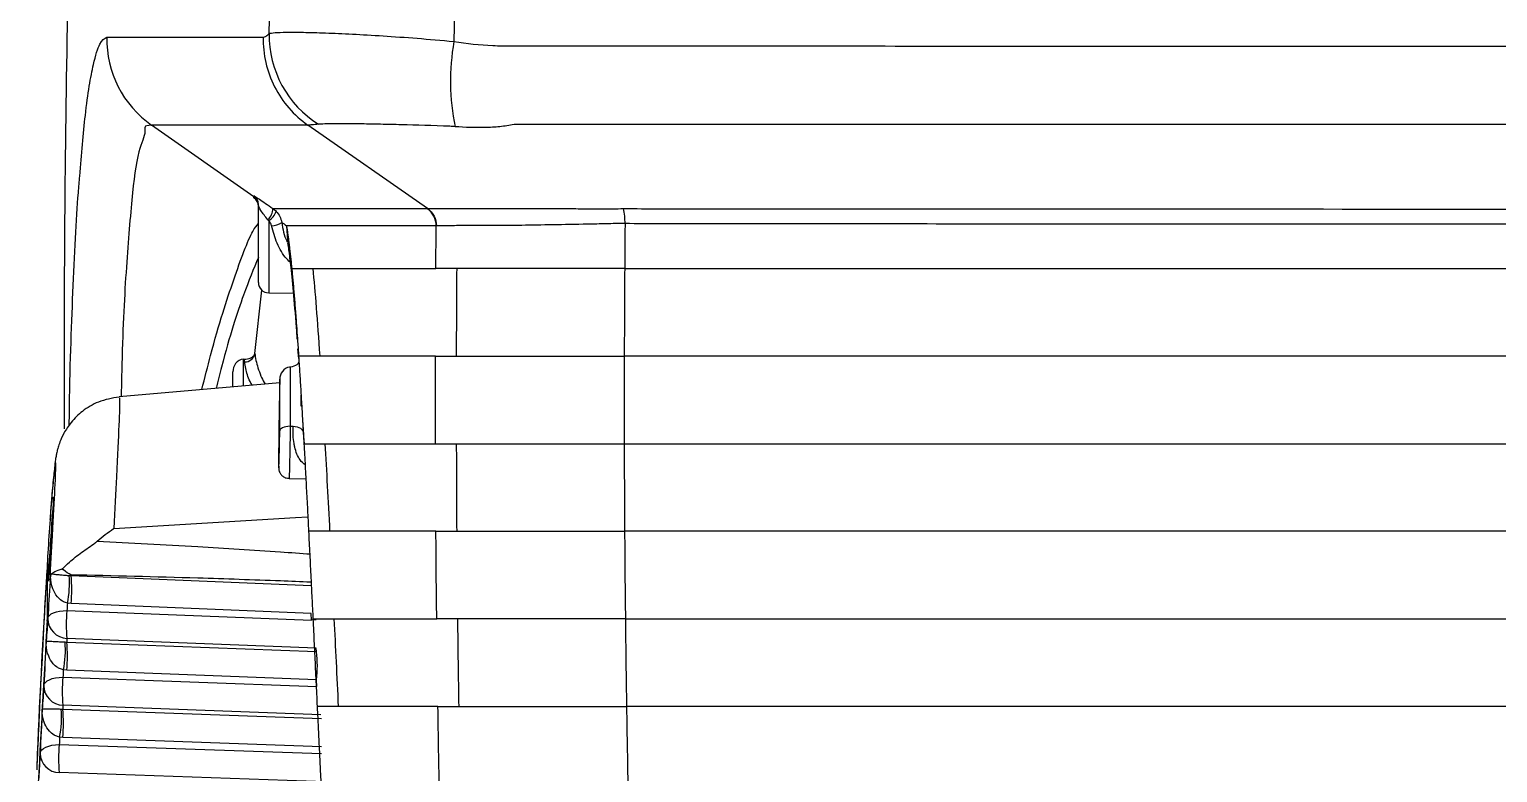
# Model space of a CAD drawing. Extents: x 14.8 to 109.8, y 1.6 to 86.6.
# Drawn here: x 99.349 to 101.442, y 35.849 to 36.909 of the extents above; entities that cross this region are included whole.
import ezdxf

# ---------------------------------------------------------------- set-up
doc = ezdxf.new("R2010")
doc.units = 0
doc.header["$MEASUREMENT"] = 0
doc.layers.add('OBJECT', color=7, linetype='CONTINUOUS')

msp = doc.modelspace()

# ---------------------------------------------------------------- linework, layer by layer
at = {"layer": 'OBJECT'}
for p, q in [((99.4592, 36.8981), (99.6822, 36.8981)), ((99.669, 36.6704), (99.5231, 36.7725)), ((99.746, 36.7725), (99.5231, 36.7725)), ((99.9165, 36.6536), (99.746, 36.7725)), ((99.669, 36.6709), (99.669, 36.6716)), ((99.669, 36.6704), (99.669, 36.6709)), ((99.6712, 36.6669), (99.669, 36.6689)), ((99.6754, 36.5483), (99.6754, 36.6594)), ((99.6962, 36.6536), (99.9162, 36.6536)), ((99.6902, 36.6359), (99.6902, 36.5333)), ((99.9289, 36.6288), (99.7154, 36.6288)), ((99.7229, 36.5682), (99.9285, 36.5682)), ((99.6705, 36.4468), (99.6805, 36.5372)), ((99.6902, 36.5333), (99.7252, 36.5327)), ((99.7314, 36.4535), (99.7324, 36.4399)), ((99.6539, 36.4386), (99.6539, 36.4004)), ((99.928, 36.4432), (99.7327, 36.4432)), ((99.6392, 36.3991), (99.6392, 36.4206)), ((99.7058, 36.405), (99.4771, 36.385)), ((99.7362, 36.3878), (99.7362, 36.3723)), ((99.7362, 36.3723), (99.737, 36.3715)), ((99.737, 36.3715), (99.7362, 36.3715)), ((99.7208, 36.343), (99.7248, 36.343)), ((99.7394, 36.3336), (99.7405, 36.3182)), ((99.7403, 36.3182), (99.928, 36.3182)), ((99.7192, 36.2686), (99.743, 36.2682)), ((99.3783, 36.2113), (99.3782, 36.2106)), ((99.3782, 36.2106), (99.3782, 36.21)), ((99.3742, 36.1349), (99.3742, 36.0652)), ((99.3743, 36.1371), (99.3743, 36.0667)), ((99.3767, 36.147), (99.3774, 36.147)), ((99.3977, 36.138), (99.396, 36.1397)), ((99.3758, 36.1221), (99.3758, 36.1313)), ((99.3764, 36.1313), (99.3758, 36.1313)), ((99.4057, 36.1301), (99.4083, 36.1301)), ((99.4084, 36.131), (99.4083, 36.1301)), ((99.4083, 36.1301), (99.7508, 36.1159)), ((99.4024, 36.08), (99.7512, 36.0662)), ((99.4083, 36.0902), (99.4031, 36.0906)), ((99.7508, 36.0761), (99.4083, 36.0902)), ((99.7512, 36.0662), (99.7508, 36.0761)), ((99.7532, 36.0682), (99.9297, 36.0682)), ((99.3997, 36.0353), (99.4021, 36.0352)), ((99.4021, 36.0352), (99.7583, 36.0215)), ((99.7576, 36.0264), (99.4024, 36.0404)), ((99.4021, 35.995), (99.3973, 35.9954)), ((99.7583, 35.9813), (99.4021, 35.995)), ((99.3967, 35.9849), (99.7587, 35.9716)), ((99.7587, 35.9716), (99.7583, 35.9813)), ((99.3942, 35.9396), (99.3964, 35.9396)), ((99.3964, 35.9396), (99.7652, 35.9264)), ((99.7644, 35.9316), (99.3967, 35.9451)), ((99.9314, 35.9432), (99.7592, 35.9432)), ((99.3915, 35.889), (99.7655, 35.8763)), ((99.3964, 35.8991), (99.392, 35.8994)), ((99.7652, 35.8859), (99.3964, 35.8991)), ((99.7706, 35.836), (99.3915, 35.8489))]:
    msp.add_line(p, q, dxfattribs=at)
at = {"layer": 'OBJECT', "flags": 128}
for points in [[(99.7154, 36.6288), (99.7169, 36.6086), (99.7175, 36.6049)], [(99.6539, 36.4386), (99.6542, 36.4386), (99.6554, 36.4386)], [(99.4692, 36.1973), (99.7281, 36.2127), (99.7459, 36.2137)], [(99.3751, 36.0689), (99.3758, 36.0712), (99.3774, 36.0733), (99.3799, 36.0753), (99.3833, 36.0769), (99.3874, 36.0783), (99.392, 36.0793), (99.3971, 36.0798), (99.4024, 36.08)], [(99.7579, 36.0671), (99.7569, 36.0669), (99.7512, 36.0662)], [(99.3694, 35.973), (99.37, 35.9754), (99.3717, 35.9777), (99.3742, 35.9798), (99.3775, 35.9815), (99.3816, 35.983), (99.3863, 35.984), (99.3914, 35.9847), (99.3967, 35.9849)], [(99.3642, 35.8764), (99.3648, 35.8789), (99.3664, 35.8813), (99.369, 35.8835), (99.3723, 35.8854), (99.3764, 35.8869), (99.3811, 35.8881), (99.3862, 35.8888), (99.3915, 35.889)]]:
    msp.add_lwpolyline(points, dxfattribs=at)
at = {"layer": 'OBJECT'}
for centre, radius, start, end in [((124.8474, 36.4432), 25.449, 178.89854, 180.23387), ((99.6092, 36.8954), 0.15, 178.9717, 234.9811), ((99.8413, 36.9011), 0.1505, 179.2422, 237.8082), ((100.2765, 36.8358), 0.3272, 170.1342, 191.5304), ((99.6604, 36.6594), 0.015, 0.004, 55.0283), ((99.6604, 36.6581), 0.015, 0.0026, 55.0297), ((99.6604, 36.6566), 0.015, 0.0071, 55.0504), ((99.6723, 36.6547), 0.0239, 314.3352, 357.2634), ((99.6739, 36.6596), 0.0287, 304.5156, 339.6544), ((99.8989, 36.629), 0.03, 359.5584, 54.9058), ((100.1178, 36.6342), 0.0804, 358.5763, 13.8632), ((99.6929, 36.6589), 0.0298, 272.3997, 302.0509), ((99.6904, 36.5483), 0.015, 180, 269), ((99.6564, 36.4491), 0.0142, 267.2796, 350.6561), ((100.337, 36.3574), 0.601, 178.5771, 178.657), ((99.4112, 36.1666), 0.0316, 239.4989, 244.7125), ((99.2706, 36.1192), 0.1355, 347.8347, 4.6311), ((99.2317, 36.1101), 0.1777, 353.561, 6.439), ((99.5839, 36.0602), 0.1825, 173.7809, 186.2191), ((99.4036, 36.0689), 0.0285, 179.9538, 267.6745), ((99.2607, 36.0236), 0.1395, 348.3475, 4.8046), ((99.2222, 36.0151), 0.181, 353.6285, 6.3715), ((96.9332, 35.5921), 2.8575, 8.643, 8.7434), ((99.5785, 36.0014), 0.181, 353.6279, 6.3721), ((99.3977, 35.9733), 0.0283, 180.616, 268.0304), ((99.5814, 35.965), 0.1857, 173.8424, 186.1576), ((99.2509, 35.9272), 0.1438, 348.8735, 4.9657), ((99.2134, 35.9193), 0.1841, 353.691, 6.309), ((99.5792, 35.869), 0.1887, 173.8962, 186.1038), ((99.3923, 35.877), 0.0281, 181.3026, 268.4114)]:
    msp.add_arc(centre, radius, start, end, dxfattribs=at)
for centre, major_axis, ratio, start_param, end_param in [((116.558, 35.0966), (17.2128, -0.2875), 0.948176, 3.089246, 3.094813), ((116.558, 35.0398), (0.3309, 17.9833), 0.957102, 1.521838, 1.527405), ((116.558, 35.3118), (17.1627, 1.4157), 0.946976, 2.999612, 3.002542), ((116.558, 35.2118), (0.9606, 19.4681), 0.882887, 1.565531, 1.567711), ((116.558, 35.3096), (17.1664, 1.3693), 0.944345, 3.007489, 3.011025), ((116.558, 34.8247), (-1.6213, 17.9295), 0.955881, 1.412452, 1.415382), ((116.5554, 34.8376), (-1.6183, 17.8998), 0.955802, 1.414796, 1.41539), ((116.558, 35.221), (0.9734, 19.3502), 0.88823, 1.571988, 1.57425), ((116.558, 34.9247), (17.1966, -0.9239), 0.860478, 3.12669, 3.128871), ((116.558, 34.8269), (-1.557, 17.9807), 0.95349, 1.42131, 1.424845), ((116.5554, 34.898), (17.1667, -0.9224), 0.86024, 3.126686, 3.12704), ((116.558, 35.3072), (17.1696, 1.3268), 0.941636, 3.015839, 3.019323), ((116.5554, 34.8404), (-1.5542, 17.951), 0.953407, 1.424268, 1.424852), ((116.558, 34.9155), (17.196, -0.9328), 0.867285, 3.133223, 3.135486), ((116.558, 35.2294), (0.9872, 19.2404), 0.893261, 1.578541, 1.580884), ((116.558, 34.8292), (-1.4986, 18.0326), 0.951038, 1.430516, 1.434), ((116.5554, 34.8891), (17.166, -0.9313), 0.86706, 3.133219, 3.133587), ((116.558, 35.3047), (17.1725, 1.2875), 0.938842, 3.024026, 3.027457), ((116.5554, 34.8433), (-1.4959, 18.0028), 0.950952, 1.433432, 1.434007), ((116.558, 34.907), (17.1953, -0.9428), 0.873621, 3.13982, 3.142163)]:
    msp.add_ellipse(centre, major_axis=major_axis, ratio=ratio, start_param=start_param, end_param=end_param, dxfattribs=at)
for points in [[(100.0113, 38.261), (99.9814, 37.8062), (99.9623, 37.3492), (99.9541, 36.8919)], [(99.6909, 36.9031), (99.6988, 37.3421), (99.7169, 37.7807), (99.745, 38.2175)], [(99.6902, 36.6359), (99.6898, 36.6365), (99.6894, 36.6371), (99.689, 36.6376)], [(99.6962, 36.6536), (99.6979, 36.6524), (99.6994, 36.6511), (99.7008, 36.6496)], [(99.7008, 36.6496), (99.705, 36.6452), (99.7077, 36.6397), (99.7087, 36.6337)], [(99.9162, 36.6536), (99.9163, 36.6536), (99.9164, 36.6536), (99.9165, 36.6536)], [(100.1812, 36.6532), (100.1861, 36.6534), (100.1909, 36.6535), (100.1958, 36.6535)], [(99.6941, 36.6292), (99.6936, 36.6318), (99.6922, 36.6341), (99.6902, 36.6359)], [(99.7087, 36.6337), (99.7109, 36.6328), (99.7133, 36.6312), (99.7154, 36.6288)], [(99.9292, 36.6288), (99.9291, 36.6288), (99.929, 36.6288), (99.9289, 36.6288)], [(99.753, 36.5682), (99.7562, 36.5351), (99.7594, 36.4935), (99.7628, 36.4432)], [(99.958, 36.4432), (99.9581, 36.4849), (99.9583, 36.5266), (99.9586, 36.5682)], [(100.1977, 36.5682), (100.1974, 36.5266), (100.1972, 36.4849), (100.1971, 36.4432)], [(100.1977, 36.5682), (100.7553, 36.5682), (101.8823, 36.5682), (103.0322, 36.5682), (103.613, 36.5682)], [(99.6558, 36.4349), (99.6557, 36.4362), (99.6555, 36.4374), (99.6554, 36.4386)], [(99.6692, 36.4439), (99.6699, 36.4449), (99.6704, 36.4458), (99.6705, 36.4469)], [(99.6705, 36.4469), (99.6705, 36.4468), (99.6705, 36.4468), (99.6705, 36.4468)], [(103.613, 36.4432), (103.0321, 36.4432), (101.882, 36.4432), (100.7548, 36.4432), (100.1971, 36.4432)], [(99.7059, 36.3367), (99.7059, 36.3627), (99.7059, 36.3871), (99.7059, 36.41)], [(99.7207, 36.4274), (99.7204, 36.4274), (99.7201, 36.4274), (99.7198, 36.4274)], [(99.7207, 36.4274), (99.7207, 36.4013), (99.7207, 36.3731), (99.7207, 36.343)], [(99.7362, 36.3878), (99.7365, 36.3835), (99.7367, 36.3792), (99.737, 36.3749)], [(99.7362, 36.3871), (99.7362, 36.3873), (99.7362, 36.3875), (99.7362, 36.3878)], [(99.7362, 36.3715), (99.7362, 36.3768), (99.7362, 36.382), (99.7362, 36.3871)], [(99.737, 36.3749), (99.737, 36.3738), (99.737, 36.3726), (99.737, 36.3715)], [(99.7207, 36.343), (99.7207, 36.343), (99.7208, 36.343), (99.7208, 36.343)], [(99.7703, 36.3182), (99.7725, 36.2793), (99.7747, 36.2377), (99.777, 36.1932)], [(99.9586, 36.1932), (99.9584, 36.2349), (99.9582, 36.2765), (99.9581, 36.3182)], [(100.1971, 36.3182), (100.7548, 36.3182), (101.8819, 36.3182), (103.032, 36.3182), (103.613, 36.3182)], [(100.1971, 36.3182), (100.1971, 36.2765), (100.1973, 36.2349), (100.1976, 36.1932)], [(99.9286, 36.1932), (99.8525, 36.1932), (99.7919, 36.1932), (99.7469, 36.1932)], [(103.613, 36.1932), (103.0321, 36.1932), (101.8822, 36.1932), (100.7552, 36.1932), (100.1976, 36.1932)], [(99.7832, 36.0682), (99.7852, 36.028), (99.7872, 35.9864), (99.7892, 35.9432)], [(99.9615, 35.9432), (99.9608, 35.9849), (99.9603, 36.0265), (99.9598, 36.0682)], [(100.1987, 36.0682), (100.1991, 36.0265), (100.1997, 35.9849), (100.2003, 35.9432)]]:
    msp.add_open_spline(points, degree=3, dxfattribs=at)
for points, knots in [([(99.4208, 36.7), (99.4234, 36.7306), (99.4291, 36.8002), (99.439, 36.8576), (99.4493, 36.8925), (99.4559, 36.8962), (99.4592, 36.8981)], [0, 0, 0, 0, 0.243842, 0.554979, 0.777076, 1, 1, 1, 1]), ([(99.6822, 36.8981), (99.6818, 36.8737), (99.6874, 36.8491), (99.7096, 36.8056), (99.726, 36.7866), (99.746, 36.7725)], [0, 0, 0, 0, 0.5, 0.5, 1, 1, 1, 1]), ([(99.6822, 36.8981), (99.6836, 36.8981), (99.6851, 36.8985), (99.6879, 36.9005), (99.6894, 36.9019), (99.6909, 36.9031)], [0, 0, 0, 0, 0.5, 0.5, 1, 1, 1, 1]), ([(99.6909, 36.9031), (99.6922, 36.9038), (99.695, 36.9042), (99.7033, 36.9049), (99.7087, 36.9051), (99.7222, 36.9052), (99.7303, 36.9052), (99.7491, 36.9048), (99.7596, 36.9046), (99.783, 36.9037), (99.7959, 36.9031), (99.8232, 36.9017), (99.8378, 36.9009), (99.8685, 36.8989), (99.8849, 36.8978), (99.9187, 36.8951), (99.9361, 36.8937), (99.9541, 36.8919)], [0, 0, 0, 0, 0.125, 0.125, 0.25, 0.25, 0.375, 0.375, 0.5, 0.5, 0.625, 0.625, 0.75, 0.75, 0.875, 0.875, 1, 1, 1, 1]), ([(99.9541, 36.8919), (99.9726, 36.8891), (99.9911, 36.887), (100.0189, 36.8857), (100.0281, 36.8857), (100.0467, 36.8857), (100.0931, 36.8857), (100.2138, 36.8857), (100.3257, 36.8856), (100.5501, 36.8855), (100.7004, 36.8854), (101.0025, 36.8853), (101.1541, 36.8852), (101.458, 36.8852), (101.6103, 36.8851), (102.0686, 36.885), (102.3757, 36.885), (102.8389, 36.8851), (102.9937, 36.8851), (103.3032, 36.8851), (103.4581, 36.8852), (103.613, 36.8852)], [0, 0, 0, 0, 0.015625, 0.015625, 0.023438, 0.023438, 0.03125, 0.0625, 0.125, 0.125, 0.25, 0.25, 0.375, 0.375, 0.5, 0.5, 0.75, 0.75, 0.875, 0.875, 1, 1, 1, 1]), ([(99.5231, 36.7725), (99.5231, 36.7725), (99.5103, 36.7723), (99.5179, 36.7663), (99.5023, 36.7341), (99.4951, 36.6718), (99.4862, 36.5654), (99.4813, 36.469), (99.48, 36.3973), (99.4798, 36.3852)], [0, 0, 0, 0, 0.000001, 0.156077, 0.312747, 0.525001, 0.737249, 0.955756, 1, 1, 1, 1]), ([(99.7612, 36.7738), (99.7579, 36.7736), (99.7546, 36.7733), (99.7494, 36.7727), (99.7475, 36.7726), (99.746, 36.7726)], [0, 0, 0, 0, 0.5, 0.5, 1, 1, 1, 1]), ([(99.7615, 36.7738), (99.7615, 36.7738), (99.7615, 36.7738), (99.7615, 36.7738), (99.7614, 36.7738), (99.7613, 36.7738), (99.7612, 36.7738)], [-0.00000006, -0.00000006, -0.00000006, -0.00000006, 0, 0, 0, 0.00005824683, 0.00005824683, 0.00005824683, 0.00005824683]), ([(99.9484, 36.771), (99.9237, 36.7719), (99.9004, 36.7726), (99.8689, 36.7734), (99.859, 36.7736), (99.8402, 36.774), (99.8314, 36.7742), (99.807, 36.7745), (99.7934, 36.7745), (99.7779, 36.7744), (99.7736, 36.7743), (99.7681, 36.7742), (99.7665, 36.7741), (99.7644, 36.774), (99.7638, 36.7739), (99.7626, 36.7739), (99.7621, 36.7738), (99.7615, 36.7738)], [0, 0, 0, 0, 0.25, 0.25, 0.375, 0.375, 0.5, 0.5, 0.75, 0.75, 0.875, 0.875, 0.9375, 0.9375, 0.96875, 0.96875, 1, 1, 1, 1]), ([(99.9558, 36.7704), (99.9534, 36.7706), (99.9509, 36.7708), (99.9484, 36.771), (99.9484, 36.771), (99.9484, 36.771), (99.9484, 36.771)], [0, 0, 0, 0, 0.0002064645, 0.0002064645, 0.0002064645, 0.0002065244, 0.0002065244, 0.0002065244, 0.0002065244]), ([(100.04, 36.7736), (100.0367, 36.7728), (100.0332, 36.7722), (100.0264, 36.7711), (100.023, 36.7707), (100.0126, 36.7696), (100.0056, 36.7692), (99.9844, 36.7688), (99.9702, 36.7693), (99.9558, 36.7704)], [0, 0, 0, 0, 0.125, 0.125, 0.25, 0.25, 0.5, 0.5, 1, 1, 1, 1]), ([(103.613, 36.7735), (103.4618, 36.7735), (103.3107, 36.7735), (103.0086, 36.7735), (102.8575, 36.7735), (102.4054, 36.7735), (102.1055, 36.7735), (101.5089, 36.7735), (101.2122, 36.7735), (100.7695, 36.7735), (100.6226, 36.7735), (100.4033, 36.7735), (100.3304, 36.7735), (100.2213, 36.7736), (100.1668, 36.7736), (100.1034, 36.7736), (100.0717, 36.7736), (100.0558, 36.7736), (100.0479, 36.7736), (100.0439, 36.7736), (100.042, 36.7736), (100.0411, 36.7736), (100.0406, 36.7736), (100.0403, 36.7736), (100.04, 36.7736)], [0, 0, 0, 0, 0.125, 0.125, 0.25, 0.25, 0.5, 0.5, 0.75, 0.75, 0.875, 0.875, 0.9375, 0.9375, 0.96875, 0.984375, 0.992187, 0.996094, 0.998047, 0.999023, 0.999512, 0.999756, 0.999756, 1, 1, 1, 1]), ([(99.4057, 36.3444), (99.4058, 36.349), (99.4065, 36.423), (99.4109, 36.5354), (99.4161, 36.6499), (99.4201, 36.6923), (99.4208, 36.7)], [0, 0, 0, 0, 0.02904, 0.465888, 0.902734, 1, 1, 1, 1]), ([(99.669, 36.6716), (99.669, 36.6718), (99.6697, 36.6714), (99.6724, 36.6697), (99.6743, 36.6685), (99.6817, 36.6636), (99.6885, 36.6589), (99.6962, 36.6536)], [0, 0, 0, 0, 0.25, 0.25, 0.5, 0.5, 1, 1, 1, 1]), ([(99.6754, 36.6594), (99.6754, 36.6628), (99.6743, 36.6652), (99.6718, 36.6689), (99.6703, 36.6701), (99.669, 36.6709)], [0, 0, 0, 0, 0.5, 0.5, 1, 1, 1, 1]), ([(99.669, 36.67), (99.669, 36.6701), (99.669, 36.6703), (99.669, 36.6704), (99.669, 36.6704), (99.669, 36.6704), (99.669, 36.6704)], [0.001134595, 0.001134595, 0.001134595, 0.001134595, 0.0016000795, 0.0016000795, 0.0016000795, 0.0016001395, 0.0016001395, 0.0016001395, 0.0016001395]), ([(99.669, 36.6689), (99.669, 36.6692), (99.669, 36.6694), (99.669, 36.6696), (99.669, 36.6697), (99.669, 36.6698), (99.669, 36.6699), (99.669, 36.6699), (99.669, 36.6699), (99.669, 36.6699), (99.669, 36.6699), (99.669, 36.6699), (99.669, 36.6699), (99.669, 36.6699), (99.669, 36.6699), (99.669, 36.67)], [0, 0, 0, 0, 0.0005776596, 0.0005776596, 0.0005776596, 0.0008563267, 0.0008563267, 0.0008563267, 0.0008563751, 0.0008563751, 0.0008563751, 0.0008973454, 0.0008973454, 0.0008973454, 0.0009082344, 0.0009082344, 0.0009082344, 0.0009082344]), ([(99.669, 36.67), (99.6703, 36.6689), (99.6718, 36.6674), (99.6743, 36.6631), (99.6754, 36.6604), (99.6754, 36.6566)], [0, 0, 0, 0, 0.5, 0.5, 1, 1, 1, 1]), ([(99.6713, 36.6669), (99.6713, 36.6669), (99.6711, 36.6671), (99.6715, 36.6667), (99.6721, 36.6659), (99.6728, 36.6652), (99.6731, 36.6646), (99.6731, 36.6646)], [0, 0, 0, 0, 0.18656, 0.481408, 0.715979, 0.999102, 1, 1, 1, 1]), ([(99.689, 36.6376), (99.6849, 36.6425), (99.6815, 36.6469), (99.6767, 36.6544), (99.6754, 36.6573), (99.6754, 36.6594)], [0, 0, 0, 0, 0.5, 0.5, 1, 1, 1, 1]), ([(99.9165, 36.6536), (99.9169, 36.6536), (99.9174, 36.6536), (99.9185, 36.6536), (99.9191, 36.6536), (99.9213, 36.6536), (99.9231, 36.6536), (99.9294, 36.6536), (99.935, 36.6536), (99.9488, 36.6537), (99.9569, 36.6536), (99.9754, 36.6536), (99.9858, 36.6536), (100.009, 36.6536), (100.0219, 36.6536), (100.0494, 36.6536), (100.064, 36.6535), (100.0949, 36.6535), (100.1112, 36.6535), (100.1368, 36.6534), (100.1455, 36.6534), (100.1588, 36.6533), (100.1632, 36.6533), (100.1722, 36.6532), (100.1767, 36.6532), (100.1812, 36.6532)], [0, 0, 0, 0, 0.03125, 0.03125, 0.0625, 0.0625, 0.125, 0.125, 0.25, 0.25, 0.375, 0.375, 0.5, 0.5, 0.625, 0.625, 0.75, 0.75, 0.875, 0.875, 0.9375, 0.9375, 0.96875, 0.96875, 1, 1, 1, 1]), ([(99.9165, 36.6536), (99.9204, 36.6508), (99.9237, 36.647), (99.9281, 36.6384), (99.9292, 36.6336), (99.9292, 36.6288)], [0, 0, 0, 0, 0.5, 0.5, 1, 1, 1, 1]), ([(100.1958, 36.6535), (100.2304, 36.6534), (100.2651, 36.6533), (100.3346, 36.6533), (100.4389, 36.6533), (100.5436, 36.6533), (100.7535, 36.6532), (100.8942, 36.6531), (101.3174, 36.6529), (101.6011, 36.6528), (102.172, 36.6528), (102.4594, 36.6529), (103.0353, 36.6532), (103.3241, 36.6533), (103.613, 36.6533)], [0, 0, 0, 0, 0.03125, 0.03125, 0.0625, 0.125, 0.125, 0.25, 0.25, 0.5, 0.5, 0.75, 0.75, 1, 1, 1, 1]), ([(99.5948, 36.3953), (99.599, 36.412), (99.6159, 36.4793), (99.6407, 36.5549), (99.6639, 36.6183), (99.6729, 36.6292), (99.6754, 36.6323)], [0, 0, 0, 0, 0.121233, 0.488045, 0.85489, 1, 1, 1, 1]), ([(99.7224, 36.5757), (99.7201, 36.5777), (99.7118, 36.585), (99.7012, 36.6036), (99.6965, 36.6207), (99.6941, 36.6292)], [0, 0, 0, 0, 0.159176, 0.583925, 1, 1, 1, 1]), ([(99.7087, 36.6337), (99.7103, 36.6244), (99.712, 36.6146), (99.7163, 36.6064), (99.7166, 36.6059)], [0, 0, 0, 0, 0.943537, 1, 1, 1, 1]), ([(99.7154, 36.6288), (99.7157, 36.6271), (99.7163, 36.6238), (99.7171, 36.6182), (99.7179, 36.6123), (99.7188, 36.606), (99.7196, 36.5992), (99.7204, 36.5921), (99.7213, 36.5845), (99.722, 36.5779), (99.7225, 36.5724), (99.7228, 36.5696), (99.7229, 36.5682)], [0, 0, 0, 0, 0.111397, 0.222703, 0.333948, 0.44516, 0.556371, 0.66761, 0.778906, 0.89029, 0.945158, 1, 1, 1, 1]), ([(99.9285, 36.5682), (99.9285, 36.5783), (99.9287, 36.5985), (99.9288, 36.6187), (99.9289, 36.6288)], [0, 0, 0, 0, 0.4999774, 1, 1, 1, 1]), ([(100.1982, 36.6322), (100.189, 36.6323), (100.18, 36.632), (100.1623, 36.6316), (100.1536, 36.6314), (100.1278, 36.6309), (100.1112, 36.6306), (100.0799, 36.6301), (100.0651, 36.6298), (100.0372, 36.6295), (100.024, 36.6294), (100.0003, 36.6292), (99.9896, 36.6292), (99.9752, 36.6292), (99.9708, 36.6292), (99.9624, 36.6292), (99.9585, 36.6292), (99.9409, 36.6291), (99.9323, 36.6289), (99.9292, 36.6288)], [0, 0, 0, 0, 0.0625, 0.0625, 0.125, 0.125, 0.25, 0.25, 0.375, 0.375, 0.5, 0.5, 0.625, 0.625, 0.6875, 0.6875, 0.75, 0.75, 1, 1, 1, 1]), ([(100.1982, 36.6322), (100.1981, 36.6215), (100.1979, 36.6002), (100.1977, 36.5789), (100.1977, 36.5682)], [0, 0, 0, 0, 0.49998, 1, 1, 1, 1]), ([(103.613, 36.6315), (103.3244, 36.6315), (103.0357, 36.6314), (102.4602, 36.6311), (102.1731, 36.631), (101.6026, 36.6311), (101.319, 36.6312), (100.8961, 36.6314), (100.7556, 36.6315), (100.5458, 36.6316), (100.4761, 36.6316), (100.3717, 36.6316), (100.3369, 36.6317), (100.2675, 36.6317), (100.2328, 36.6317), (100.1982, 36.6322)], [0, 0, 0, 0, 0.25, 0.25, 0.5, 0.5, 0.75, 0.75, 0.875, 0.875, 0.9375, 0.9375, 0.96875, 0.96875, 1, 1, 1, 1]), ([(99.7169, 36.6048), (99.7173, 36.6025), (99.7185, 36.5957), (99.7201, 36.5821), (99.7212, 36.5731)], [0, 0, 0, 0, 0.334698, 1, 1, 1, 1]), ([(99.6754, 36.5838), (99.6686, 36.5673), (99.6534, 36.5306), (99.6323, 36.4656), (99.6176, 36.4074), (99.615, 36.397)], [0, 0, 0, 0, 0.399951, 0.893049, 1, 1, 1, 1]), ([(99.7212, 36.5731), (99.7212, 36.573), (99.7224, 36.5637), (99.7251, 36.5344), (99.7282, 36.4994), (99.73, 36.4728), (99.7304, 36.4673)], [0, 0, 0, 0, 0.00274, 0.42648, 0.879654, 1, 1, 1, 1]), ([(99.723, 36.5682), (99.7232, 36.5653), (99.7238, 36.5596), (99.7246, 36.5504), (99.7255, 36.5409), (99.7263, 36.531), (99.7272, 36.5207), (99.728, 36.51), (99.729, 36.4972), (99.7301, 36.4818), (99.7314, 36.4633), (99.7323, 36.45), (99.7327, 36.4432)], [0, 0, 0, 0, 0.086138, 0.172267, 0.258411, 0.344593, 0.430835, 0.517162, 0.603595, 0.731178, 0.863282, 1, 1, 1, 1]), ([(100.1977, 36.5682), (100.1608, 36.5682), (100.1265, 36.5682), (100.0868, 36.5682), (100.079, 36.5682), (100.064, 36.5682), (100.0568, 36.5682), (100.0358, 36.5682), (100.0228, 36.5682), (99.9989, 36.5682), (99.988, 36.5682), (99.9689, 36.5682), (99.9606, 36.5682), (99.9467, 36.5682), (99.9411, 36.5682), (99.9326, 36.5682), (99.9298, 36.5682), (99.9285, 36.5682)], [0, 0, 0, 0, 0.25, 0.25, 0.3125, 0.3125, 0.375, 0.375, 0.5, 0.5, 0.625, 0.625, 0.75, 0.75, 0.875, 0.875, 1, 1, 1, 1]), ([(99.6539, 36.4386), (99.6496, 36.4385), (99.6456, 36.4361), (99.6404, 36.4292), (99.6392, 36.4249), (99.6392, 36.4206)], [0, 0, 0, 0, 0.5, 0.5, 1, 1, 1, 1]), ([(99.6554, 36.4386), (99.6585, 36.4387), (99.6614, 36.4393), (99.6662, 36.4412), (99.668, 36.4425), (99.6692, 36.4439)], [0, 0, 0, 0, 0.5, 0.5, 1, 1, 1, 1]), ([(99.6666, 36.4015), (99.6665, 36.4017), (99.6622, 36.4084), (99.6597, 36.4167), (99.6567, 36.4275), (99.6562, 36.4318), (99.6558, 36.4349)], [0, 0, 0, 0, 0.011575, 0.553328, 0.676478, 1, 1, 1, 1]), ([(99.6705, 36.4468), (99.6708, 36.4436), (99.6719, 36.4347), (99.676, 36.4219), (99.681, 36.4102), (99.6832, 36.4063), (99.6851, 36.4032)], [0, 0, 0, 0, 0.268524, 0.76332, 0.806745, 1, 1, 1, 1]), ([(99.7331, 36.4364), (99.7333, 36.4344), (99.7322, 36.4324), (99.7279, 36.4291), (99.7245, 36.4278), (99.7207, 36.4274)], [0, 0, 0, 0, 0.5, 0.5, 1, 1, 1, 1]), ([(99.7327, 36.4432), (99.733, 36.4395), (99.7335, 36.4319), (99.7342, 36.4203), (99.735, 36.4084), (99.7357, 36.3976), (99.7361, 36.3906), (99.7362, 36.3878)], [0, 0, 0, 0, 0.2132756, 0.4266167, 0.640066, 0.8536658, 1, 1, 1, 1]), ([(99.928, 36.3182), (99.9279, 36.3391), (99.9279, 36.3807), (99.9279, 36.4224), (99.928, 36.4432)], [0, 0, 0, 0, 0.499965, 1, 1, 1, 1]), ([(99.928, 36.4432), (99.9306, 36.4432), (99.939, 36.4432), (99.9564, 36.4432), (99.9603, 36.4432), (99.9686, 36.4432), (99.973, 36.4432), (99.9873, 36.4432), (99.998, 36.4432), (100.0218, 36.4432), (100.035, 36.4432), (100.063, 36.4432), (100.0779, 36.4432), (100.1094, 36.4432), (100.1262, 36.4432), (100.1608, 36.4432), (100.1787, 36.4432), (100.1971, 36.4432)], [0, 0, 0, 0, 0.25, 0.25, 0.3125, 0.3125, 0.375, 0.375, 0.5, 0.5, 0.625, 0.625, 0.75, 0.75, 0.875, 0.875, 1, 1, 1, 1]), ([(100.1971, 36.4432), (100.197, 36.4224), (100.197, 36.3807), (100.197, 36.3391), (100.1971, 36.3182)], [0, 0, 0, 0, 0.499954, 1, 1, 1, 1]), ([(99.7059, 36.41), (99.7058, 36.406), (99.7056, 36.397), (99.7052, 36.3773), (99.7048, 36.3539), (99.7045, 36.3303), (99.7043, 36.3096), (99.7042, 36.2972), (99.7042, 36.2932), (99.7042, 36.2926)], [0, 0, 0, 0, 0.130393, 0.297803, 0.46521, 0.632586, 0.799919, 0.967216, 1, 1, 1, 1]), ([(99.7198, 36.4274), (99.7158, 36.427), (99.7121, 36.4246), (99.7072, 36.4181), (99.706, 36.414), (99.7059, 36.41)], [0, 0, 0, 0, 0.5, 0.5, 1, 1, 1, 1]), ([(99.7362, 36.3878), (99.7365, 36.3833), (99.737, 36.3745), (99.7378, 36.3608), (99.7387, 36.3469), (99.7395, 36.3328), (99.74, 36.3231), (99.7403, 36.3182)], [0, 0, 0, 0, 0.200164, 0.400202, 0.600157, 0.800075, 1, 1, 1, 1]), ([(99.4769, 36.3847), (99.4668, 36.383), (99.448, 36.3797), (99.4249, 36.3657), (99.4086, 36.3498), (99.3981, 36.3341), (99.3924, 36.3211), (99.3896, 36.3126), (99.388, 36.3061), (99.3869, 36.3003), (99.3858, 36.2936), (99.3845, 36.2826), (99.3822, 36.2596), (99.38, 36.2346), (99.3785, 36.2143), (99.3783, 36.2113)], [0, 0, 0, 0, 0.056412, 0.105146, 0.147113, 0.183077, 0.212176, 0.234059, 0.257523, 0.296003, 0.363482, 0.495658, 0.7197, 0.959531, 1, 1, 1, 1]), ([(99.4772, 36.3836), (99.4774, 36.3833), (99.4779, 36.3822), (99.4767, 36.349), (99.4736, 36.285), (99.4705, 36.2231), (99.4692, 36.1973)], [0, 0, 0, 0, 0.154951, 0.460864, 0.775654, 1, 1, 1, 1]), ([(99.737, 36.3749), (99.7374, 36.3682), (99.7378, 36.3614), (99.7386, 36.3476), (99.739, 36.3406), (99.7394, 36.3336)], [0, 0, 0, 0, 0.5, 0.5, 1, 1, 1, 1]), ([(99.7042, 36.2926), (99.7042, 36.291), (99.7043, 36.2857), (99.7044, 36.2826), (99.7047, 36.2861), (99.7051, 36.2974), (99.7055, 36.3148), (99.7058, 36.3295), (99.7059, 36.3367)], [0, 0, 0, 0, 0.079461, 0.264375, 0.44931, 0.634278, 0.819284, 1, 1, 1, 1]), ([(99.7207, 36.343), (99.7164, 36.343), (99.7125, 36.3421), (99.7073, 36.3397), (99.706, 36.3381), (99.7059, 36.3367)], [0, 0, 0, 0, 0.5, 0.5, 1, 1, 1, 1]), ([(99.7208, 36.343), (99.7208, 36.3398), (99.7206, 36.3273), (99.7202, 36.3064), (99.7198, 36.2852), (99.7194, 36.2712), (99.7193, 36.2696), (99.7192, 36.2688)], [0, 0, 0, 0, 0.07872, 0.311655, 0.544568, 0.777446, 1, 1, 1, 1]), ([(99.7248, 36.343), (99.7288, 36.343), (99.7327, 36.3419), (99.7378, 36.3383), (99.7392, 36.336), (99.7394, 36.3336)], [0, 0, 0, 0, 0.5, 0.5, 1, 1, 1, 1]), ([(99.7419, 36.2878), (99.7395, 36.29), (99.7326, 36.2961), (99.7284, 36.308), (99.7248, 36.3241), (99.7248, 36.3345), (99.7248, 36.343)], [0, 0, 0, 0, 0.1953088, 0.5448769, 0.6247439, 1, 1, 1, 1]), ([(99.7403, 36.3182), (99.7406, 36.3129), (99.7412, 36.3025), (99.7421, 36.2866), (99.7429, 36.2708), (99.7437, 36.2551), (99.7446, 36.2395), (99.7454, 36.224), (99.7462, 36.2086), (99.7467, 36.1983), (99.747, 36.1932)], [0, 0, 0, 0, 0.135067, 0.267201, 0.396434, 0.522797, 0.646314, 0.767009, 0.884899, 1, 1, 1, 1]), ([(99.928, 36.3182), (99.9307, 36.3182), (99.939, 36.3182), (99.9564, 36.3182), (99.9603, 36.3182), (99.9686, 36.3182), (99.973, 36.3182), (99.9873, 36.3182), (99.998, 36.3182), (100.0218, 36.3182), (100.035, 36.3182), (100.063, 36.3182), (100.0779, 36.3182), (100.1094, 36.3182), (100.1262, 36.3182), (100.1608, 36.3182), (100.1786, 36.3182), (100.1971, 36.3182)], [0, 0, 0, 0, 0.25, 0.25, 0.3125, 0.3125, 0.375, 0.375, 0.5, 0.5, 0.625, 0.625, 0.75, 0.75, 0.875, 0.875, 1, 1, 1, 1]), ([(99.3864, 36.2899), (99.3863, 36.291), (99.3861, 36.2941), (99.3846, 36.2831), (99.3821, 36.2577), (99.3795, 36.226), (99.3783, 36.2101)], [0, 0, 0, 0, 0.146887, 0.414122, 0.707059, 1, 1, 1, 1]), ([(99.3783, 36.1215), (99.3795, 36.1443), (99.3826, 36.2), (99.3856, 36.2583), (99.3869, 36.2882), (99.3864, 36.2896), (99.3864, 36.2899)], [0, 0, 0, 0, 0.232109, 0.567572, 0.903028, 1, 1, 1, 1]), ([(99.7042, 36.2926), (99.7042, 36.2918), (99.7042, 36.2863), (99.7043, 36.2848), (99.7044, 36.2822), (99.7047, 36.2805), (99.7053, 36.2782), (99.707, 36.2749), (99.7102, 36.2714), (99.7146, 36.269), (99.7178, 36.2689), (99.7192, 36.2688)], [0, 0, 0, 0, 0.073281, 0.501591, 0.582127, 0.614658, 0.655821, 0.727918, 0.824085, 0.920952, 1, 1, 1, 1]), ([(99.383, 36.2377), (99.3831, 36.2385), (99.3832, 36.2403), (99.3833, 36.2417), (99.3833, 36.2422), (99.3833, 36.2414), (99.3832, 36.2396), (99.3831, 36.2377), (99.383, 36.2364), (99.383, 36.2362)], [0, 0, 0, 0, 0.161114, 0.32223, 0.483297, 0.644293, 0.805278, 0.966308, 1, 1, 1, 1]), ([(99.4455, 36.1789), (99.4532, 36.1854), (99.461, 36.1919), (99.4691, 36.1972), (99.4692, 36.1973)], [0, 0, 0, 0, 0.986936, 1, 1, 1, 1]), ([(99.396, 36.1397), (99.3992, 36.1428), (99.4072, 36.1506), (99.4232, 36.1638), (99.4381, 36.173), (99.4445, 36.1781), (99.4455, 36.1789)], [0, 0, 0, 0, 0.2306, 0.57962, 0.936639, 1, 1, 1, 1]), ([(99.4455, 36.1789), (99.4933, 36.1765), (99.5803, 36.1721), (99.6819, 36.1656), (99.7356, 36.1619), (99.7499, 36.1609)], [0, 0, 0, 0, 0.472345, 0.859157, 1, 1, 1, 1]), ([(99.7469, 36.1932), (99.7472, 36.1878), (99.7478, 36.177), (99.7486, 36.1605), (99.7494, 36.1437), (99.7505, 36.1229), (99.7517, 36.0979), (99.7527, 36.0781), (99.7532, 36.0682)], [0, 0, 0, 0, 0.135863, 0.271767, 0.407739, 0.543808, 0.772023, 1, 1, 1, 1]), ([(99.9297, 36.0682), (99.9295, 36.0891), (99.929, 36.1307), (99.9287, 36.1724), (99.9286, 36.1932)], [0, 0, 0, 0, 0.499979, 1, 1, 1, 1]), ([(99.9286, 36.1932), (99.9313, 36.1932), (99.9396, 36.1932), (99.957, 36.1932), (99.9608, 36.1932), (99.9691, 36.1932), (99.9736, 36.1932), (99.9878, 36.1932), (99.9985, 36.1932), (100.0223, 36.1932), (100.0356, 36.1932), (100.0635, 36.1932), (100.0784, 36.1932), (100.1099, 36.1932), (100.1267, 36.1932), (100.1613, 36.1932), (100.1792, 36.1932), (100.1976, 36.1932)], [0, 0, 0, 0, 0.25, 0.25, 0.3125, 0.3125, 0.375, 0.375, 0.5, 0.5, 0.625, 0.625, 0.75, 0.75, 0.875, 0.875, 1, 1, 1, 1]), ([(100.1976, 36.1932), (100.1977, 36.1724), (100.198, 36.1307), (100.1985, 36.0891), (100.1987, 36.0682)], [0, 0, 0, 0, 0.499946, 1, 1, 1, 1]), ([(99.3598, 35.8529), (99.3601, 35.8605), (99.3636, 35.9558), (99.3692, 36.0502), (99.3743, 36.1371)], [0, 0, 0, 0, 0.0793377, 1, 1, 1, 1]), ([(99.3742, 36.1198), (99.3741, 36.1209), (99.3735, 36.1266), (99.374, 36.1324), (99.3743, 36.137), (99.3743, 36.1371)], [0, 0, 0, 0, 0.195746, 0.9839, 1, 1, 1, 1]), ([(99.3743, 36.1371), (99.3743, 36.137), (99.3742, 36.1363), (99.3743, 36.1356), (99.3743, 36.1349)], [0, 0, 0, 0, 0.059921, 1, 1, 1, 1]), ([(99.3758, 36.1313), (99.3758, 36.1315), (99.3758, 36.1319), (99.3759, 36.1339), (99.3761, 36.1366), (99.3763, 36.1399), (99.3765, 36.1433), (99.3766, 36.1457), (99.3767, 36.1468), (99.3767, 36.147)], [0, 0, 0, 0, 0.160294, 0.320609, 0.480892, 0.641496, 0.802643, 0.964327, 1, 1, 1, 1]), ([(99.3767, 36.1363), (99.3767, 36.1352), (99.3765, 36.1331), (99.3763, 36.1296), (99.3761, 36.1265), (99.3759, 36.124), (99.3758, 36.1224), (99.3758, 36.122), (99.3758, 36.1221), (99.3758, 36.1221)], [0, 0, 0, 0, 0.161956, 0.323916, 0.485717, 0.647025, 0.807774, 0.968108, 1, 1, 1, 1]), ([(99.3952, 36.1394), (99.3914, 36.1379), (99.3846, 36.1354), (99.3819, 36.1335), (99.3807, 36.1327)], [0, 0, 0, 0, 0.567743, 1, 1, 1, 1]), ([(99.396, 36.1397), (99.3959, 36.1396), (99.3956, 36.1395), (99.3954, 36.1394), (99.3952, 36.1394)], [0, 0, 0, 0, 0.348171, 1, 1, 1, 1]), ([(99.4084, 36.131), (99.4083, 36.131), (99.4047, 36.1327), (99.4012, 36.1354), (99.3977, 36.138)], [0, 0, 0, 0, 0.014828, 1, 1, 1, 1]), ([(99.3789, 36.1285), (99.3787, 36.1264), (99.3784, 36.1241), (99.3783, 36.1217), (99.3783, 36.1215)], [0, 0, 0, 0, 0.908981, 1, 1, 1, 1]), ([(99.3807, 36.1327), (99.3805, 36.1325), (99.3801, 36.1322), (99.3798, 36.1316), (99.3795, 36.1312), (99.3793, 36.1308), (99.3792, 36.1303), (99.3791, 36.1298), (99.379, 36.1293), (99.3789, 36.1288), (99.3789, 36.1286), (99.3789, 36.1285)], [0, 0, 0, 0, 0.3208813, 0.5354916, 0.6799457, 0.778383, 0.8732738, 0.9194569, 0.9562926, 0.9934271, 1, 1, 1, 1]), ([(99.4031, 36.0906), (99.4012, 36.0912), (99.3982, 36.0922), (99.3932, 36.0953), (99.387, 36.1012), (99.3809, 36.1128), (99.3791, 36.1226), (99.3789, 36.1284), (99.3789, 36.1285)], [0, 0, 0, 0, 0.0923664, 0.1408288, 0.302534, 0.5815211, 0.9897562, 1, 1, 1, 1]), ([(99.3807, 36.1327), (99.3816, 36.1325), (99.3837, 36.1322), (99.389, 36.1315), (99.3956, 36.1309), (99.4008, 36.1305), (99.4037, 36.1303), (99.4057, 36.1301)], [0, 0, 0, 0, 0.264729, 0.617527, 0.82196, 0.883329, 1, 1, 1, 1]), ([(99.75, 36.1206), (99.7356, 36.1212), (99.682, 36.1233), (99.568, 36.1273), (99.4686, 36.1296), (99.4084, 36.131)], [0, 0, 0, 0, 0.125479, 0.470075, 1, 1, 1, 1]), ([(99.3743, 36.0667), (99.3696, 35.9841), (99.3602, 35.819), (99.352, 35.6196), (99.3495, 35.5026), (99.3489, 35.4711)], [0, 0, 0, 0, 0.422066, 0.84413, 1, 1, 1, 1]), ([(99.3743, 36.0652), (99.3743, 36.0657), (99.3742, 36.0662), (99.3743, 36.0666), (99.3743, 36.0667)], [0, 0, 0, 0, 0.940095, 1, 1, 1, 1]), ([(99.7531, 36.0682), (99.7534, 36.0623), (99.754, 36.0506), (99.7549, 36.0327), (99.7557, 36.0149), (99.7566, 35.9971), (99.7574, 35.9792), (99.7583, 35.9612), (99.7589, 35.9492), (99.7592, 35.9432)], [0, 0, 0, 0, 0.146651, 0.291903, 0.435894, 0.578667, 0.720255, 0.860689, 1, 1, 1, 1]), ([(100.1987, 36.0682), (100.1618, 36.0682), (100.1276, 36.0682), (100.0879, 36.0682), (100.0801, 36.0682), (100.0651, 36.0682), (100.0578, 36.0682), (100.0369, 36.0682), (100.0239, 36.0682), (100, 36.0682), (99.9891, 36.0682), (99.97, 36.0682), (99.9618, 36.0682), (99.9479, 36.0682), (99.9423, 36.0682), (99.9338, 36.0682), (99.931, 36.0682), (99.9297, 36.0682)], [0, 0, 0, 0, 0.25, 0.25, 0.3125, 0.3125, 0.375, 0.375, 0.5, 0.5, 0.625, 0.625, 0.75, 0.75, 0.875, 0.875, 1, 1, 1, 1]), ([(100.1987, 36.0682), (100.7561, 36.0682), (101.3194, 36.0682), (102.4575, 36.0682), (103.0323, 36.0682), (103.613, 36.0682)], [0, 0, 0, 0, 0.5, 0.5, 1, 1, 1, 1]), ([(99.3973, 35.9954), (99.3954, 35.996), (99.3924, 35.9969), (99.3874, 35.9998), (99.3811, 36.0056), (99.3749, 36.0167), (99.3728, 36.0277), (99.3728, 36.0349), (99.3729, 36.0366), (99.3729, 36.0367)], [0, 0, 0, 0, 0.082531, 0.126038, 0.270764, 0.520389, 0.886124, 0.995865, 1, 1, 1, 1]), ([(99.3729, 36.0367), (99.3729, 36.0367), (99.3729, 36.0367), (99.3733, 36.0367), (99.3761, 36.0366), (99.383, 36.0362), (99.3896, 36.0358), (99.3948, 36.0355), (99.3977, 36.0354), (99.3997, 36.0353)], [0, 0, 0, 0, 0.004136, 0.113907, 0.47971, 0.729317, 0.873999, 0.917558, 1, 1, 1, 1]), ([(99.392, 35.8994), (99.3901, 35.9), (99.3872, 35.9008), (99.3821, 35.9036), (99.3758, 35.9091), (99.3695, 35.9199), (99.3672, 35.9305), (99.3672, 35.9376), (99.3673, 35.9393), (99.3673, 35.9393)], [0, 0, 0, 0, 0.0820757, 0.1255679, 0.269758, 0.518349, 0.8830804, 0.9958684, 1, 1, 1, 1]), ([(99.3673, 35.9393), (99.3673, 35.9393), (99.3673, 35.9394), (99.3677, 35.9397), (99.3706, 35.94), (99.3775, 35.9401), (99.3841, 35.94), (99.3893, 35.9398), (99.3923, 35.9397), (99.3942, 35.9396)], [0, 0, 0, 0, 0.004133, 0.116951, 0.481743, 0.730316, 0.874466, 0.918004, 1, 1, 1, 1]), ([(99.7592, 35.9432), (99.7595, 35.9365), (99.7602, 35.9229), (99.7612, 35.9023), (99.7622, 35.8816), (99.7632, 35.8607), (99.7642, 35.8396), (99.7649, 35.8253), (99.7652, 35.8182)], [0, 0, 0, 0, 0.166764, 0.333437, 0.500057, 0.666665, 0.833299, 1, 1, 1, 1]), ([(99.9336, 35.8182), (99.9332, 35.8391), (99.9324, 35.8807), (99.9317, 35.9224), (99.9314, 35.9432)], [0, 0, 0, 0, 0.499993, 1, 1, 1, 1]), ([(99.9314, 35.9432), (99.9341, 35.9432), (99.9424, 35.9432), (99.9598, 35.9432), (99.9636, 35.9432), (99.9719, 35.9432), (99.9764, 35.9432), (99.9906, 35.9432), (100.0013, 35.9432), (100.0251, 35.9432), (100.0383, 35.9432), (100.0663, 35.9432), (100.0811, 35.9432), (100.1126, 35.9432), (100.1294, 35.9432), (100.164, 35.9432), (100.1819, 35.9432), (100.2003, 35.9432)], [0, 0, 0, 0, 0.25, 0.25, 0.3125, 0.3125, 0.375, 0.375, 0.5, 0.5, 0.625, 0.625, 0.75, 0.75, 0.875, 0.875, 1, 1, 1, 1]), ([(100.2003, 35.9432), (100.2006, 35.9224), (100.2013, 35.8807), (100.2021, 35.8391), (100.2025, 35.8182)], [0, 0, 0, 0, 0.499938, 1, 1, 1, 1]), ([(103.613, 35.9432), (103.0326, 35.9432), (102.4581, 35.9432), (101.3205, 35.9432), (100.7575, 35.9432), (100.2003, 35.9432)], [0, 0, 0, 0, 0.5, 0.5, 1, 1, 1, 1])]:
    msp.add_open_spline(points, degree=3, knots=knots, dxfattribs=at)

doc.saveas('drawing.dxf')
